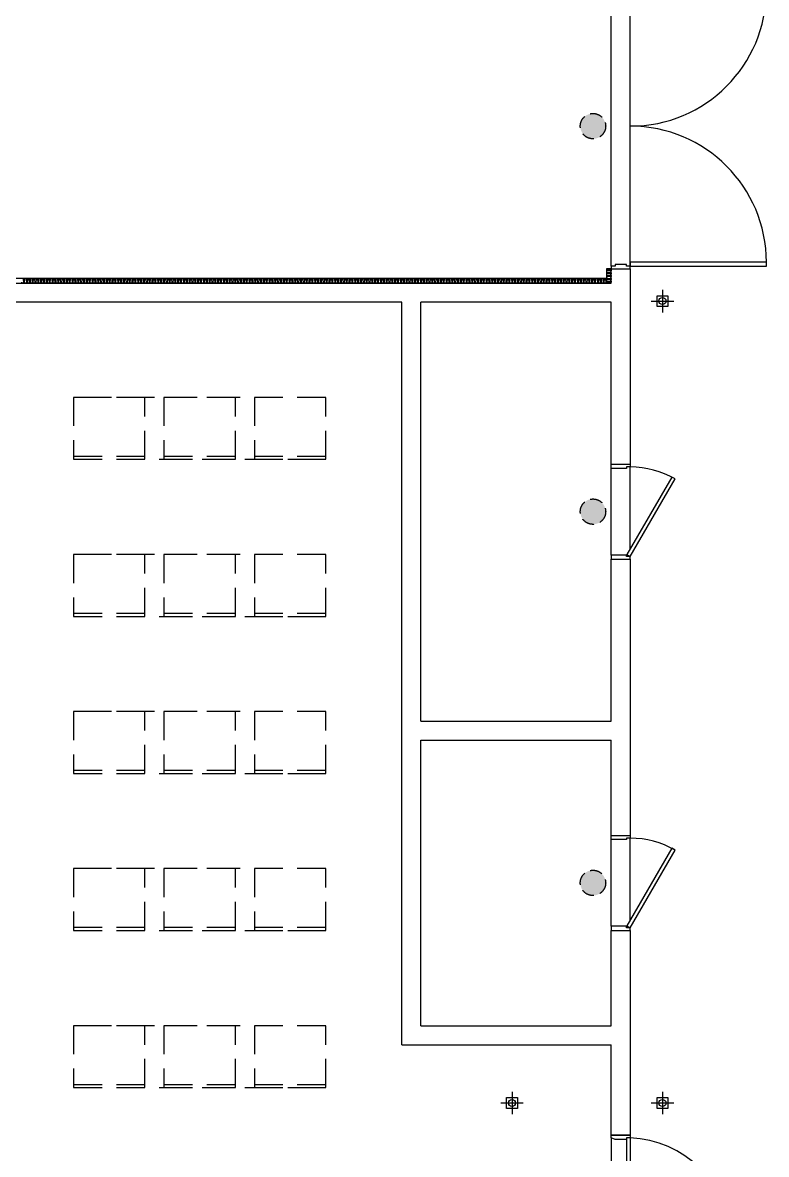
# Model space of a CAD drawing. Header units: millimetres. Extents: x -95754 to 177808, y 34455 to 150605.
# Drawn here: x 161369 to 169184, y 115053 to 126943 of the extents above; entities that cross this region are included whole.
import ezdxf

# ---------------------------------------------------------------- set-up
doc = ezdxf.new("R2010")
doc.units = ezdxf.units.MM
doc.header["$LTSCALE"] = 300
doc.linetypes.add('ghid', pattern=[3, 2, -1])
doc.linetypes.add('H1', pattern=[1.5, 1, -0.5])
for name, color, linetype in [('A-DOOR', 4, 'Continuous'), ('A-DOOR-1', 1, 'Continuous'), ('A-DOOR-8', 8, 'Continuous'), ('A-ETC-전기', 253, 'H1'), ('A-SYM', 7, 'Continuous'), ('A-WALL-D', 7, 'Continuous'), ('A-갑종방화문', 7, 'Continuous'), ('A-방화문표기', 6, 'ghid'), ('A-지붕바닥', 251, 'Continuous'), ('ISL', 251, 'Continuous'), ('우수계획', 7, 'Continuous')]:
    doc.layers.add(name, color=color, linetype=linetype)

# ---------------------------------------------------------------- blocks, each defined once
blk = doc.blocks.new('FSD-7')
at = {"layer": 'A-DOOR'}
for points in [[(30, 200), (30, 1630), (70, 1630), (70, 200)], [(2970, 200), (2970, 1630), (2930, 1630), (2930, 200)], [(0, 200), (30, 200), (30, 160), (45, 160), (45, 40), (30, 40), (30, 0), (0, 0)], [(0, 200), (30, 200), (30, 160), (45, 160), (45, 40), (30, 40), (30, 0), (0, 0)], [(3000, 200), (2970, 200), (2970, 160), (2955, 160), (2955, 40), (2970, 40), (2970, 0), (3000, 0)]]:
    blk.add_lwpolyline(points, close=True, dxfattribs=at)
at = {"layer": 'A-DOOR-1'}
for centre, start, end in [((70, 200), 0, 90), ((2930, 200), 90, 180)]:
    blk.add_arc(centre, 1430, start, end, dxfattribs=at)
at = {"layer": 'A-DOOR-8'}
for p, q in [((2970, 200), (30, 200)), ((2970, 0), (30, 0))]:
    blk.add_line(p, q, dxfattribs=at)
blk = doc.blocks.new('FSD-1')
at = {"layer": 'A-DOOR'}
for points in [[(190359, 600587), (190359, 600557), (190319, 600557), (190319, 600542), (190199, 600542), (190159, 600557), (190159, 600587)], [(190359, 599487), (190359, 599517), (190319, 599517), (190319, 599532), (190199, 599532), (190159, 599517), (190159, 599487)], [(190359, 599517), (191399, 599517), (191399, 599557), (190359, 599557)]]:
    blk.add_lwpolyline(points, close=True, dxfattribs=at)
at = {"layer": 'A-DOOR-1'}
blk.add_arc((190323, 599480), 1078, 1.9614, 88.0386, dxfattribs=at)
at = {"layer": 'A-DOOR-8'}
for p, q in [((190159, 600557), (190159, 599517)), ((190319, 600557), (190319, 599517)), ((190359, 600557), (190359, 599517))]:
    blk.add_line(p, q, dxfattribs=at)
blk = doc.blocks.new('FDD-1')
at = {"layer": 'A-DOOR'}
for points in [[(113944, 1122219), (113944, 1122189), (113904, 1122189), (113904, 1122174), (113744, 1122174), (113744, 1122219)], [(113944, 1121249), (114414, 1122063), (114379, 1122083), (113909, 1121269)], [(113944, 1121219), (113944, 1121249), (113904, 1121249), (113904, 1121264), (113744, 1121264), (113744, 1121219)]]:
    blk.add_lwpolyline(points, close=True, dxfattribs=at)
at = {"layer": 'A-DOOR-1'}
blk.add_arc((113944, 1121249), 940, 60, 90, dxfattribs=at)
at = {"layer": 'A-DOOR-8', "linetype": 'Continuous'}
for p, q in [((113744, 1121264), (113744, 1122174)), ((113944, 1121329), (113944, 1122189))]:
    blk.add_line(p, q, dxfattribs=at)
blk = doc.blocks.new('SYM-갑종방화문')
at = {"layer": 'A-방화문표기'}
blk.add_hatch(color=251, dxfattribs=at).paths.add_polyline_path([(-600, 0, 1), (600, 0, 1)])
at = {"layer": 'A-방화문표기', "color": 251}
blk.add_circle((0, 0), 600, dxfattribs=at)
blk = doc.blocks.new('A$C1B410CB1')
at = {"layer": 'A-갑종방화문', "xscale": 0.1666666666666667, "yscale": 0.1666666666666667, "zscale": 0.1666666666666667}
blk.add_blockref('SYM-갑종방화문', (100, 100), dxfattribs=at)
blk = doc.blocks.new('A$Cacae0627')
at = {"layer": '우수계획', "color": 1}
for p, q in [((-528, 0), (528, 0)), ((0, 528), (0, -528))]:
    blk.add_line(p, q, dxfattribs=at)
at = {"layer": '우수계획', "color": 6, "lineweight": -3}
blk.add_lwpolyline([(-250, 250), (250, 250), (250, -250), (-250, -250)], close=True, dxfattribs=at)
blk.add_circle((0, 0), 167, dxfattribs=at)
blk = doc.blocks.new('A$Cfdea7a82')
at = {"layer": 'A-SYM', "xscale": 0.2249999999999964, "yscale": 0.2249999999999964, "zscale": 0.2249999999999964}
blk.add_blockref('A$Cacae0627', (204, 119, 0), dxfattribs=at)
blk = doc.blocks.new('A$C2e8f9a8b')
at = {"color": 0}
blk.add_line((30, 750), (30, 0), dxfattribs=at)
blk.add_lwpolyline([(650, 0), (0, 0), (0, 750), (650, 750)], close=True, dxfattribs=at)

msp = doc.modelspace()

# ---------------------------------------------------------------- linework, layer by layer
at = {"layer": 'A-ETC-전기', "elevation": 0}
for points in [[(161903.6, 123005), (161903.6, 122355), (164553.6, 122355), (164553.6, 123005)], [(161903.6, 121355), (161903.6, 120705), (164553.6, 120705), (164553.6, 121355)], [(161903.6, 119705), (161903.6, 119055), (164553.6, 119055), (164553.6, 119705)], [(161903.6, 118055), (161903.6, 117405), (164553.6, 117405), (164553.6, 118055)], [(161903.6, 116405), (161903.6, 115755), (164553.6, 115755), (164553.6, 116405)]]:
    msp.add_lwpolyline(points, close=True, dxfattribs=at)
at = {"layer": 'A-WALL-D'}
for p, q in [((165353.6, 116205), (165353.6, 124005)), ((165553.6, 119605), (165553.6, 124005)), ((167553.6, 124005), (165553.6, 124005)), ((167553.6, 122305), (167553.6, 124005)), ((167553.6, 119605), (167553.6, 121305)), ((165553.6, 119605), (167553.6, 119605)), ((165553.6, 116405), (165553.6, 119405)), ((165553.6, 119405), (167553.6, 119405)), ((167553.6, 118405), (167553.6, 119405)), ((167553.6, 116405), (167553.6, 117405)), ((165553.6, 116405), (167553.6, 116405)), ((165353.6, 116205), (167553.6, 116205)), ((167553.6, 115255), (167553.6, 116205)), ((167753.6, 115255), (167553.6, 115255))]:
    msp.add_line(p, q, dxfattribs=at)
at = {"layer": 'A-WALL-D', "elevation": 0}
for points in [[(167553.6, 124205), (167553.6, 124355), (167753.6, 124355), (167753.6, 122305)], [(165353.6, 124005), (153803.6, 124005), (153803.6, 110625), (153603.6, 110625), (153603.6, 124205), (167553.6, 124205)], [(167753.6, 121305), (167753.6, 118405)], [(167753.6, 117405), (167753.6, 115255)]]:
    msp.add_lwpolyline(points, dxfattribs=at)
at = {"layer": 'ISL'}
msp.add_line((167553.6, 124355), (167503.6, 124355), dxfattribs=at)
at = {"layer": 'ISL', "elevation": 0}
msp.add_lwpolyline([(167503.6, 124355), (167503.6, 124255), (153553.6, 124255), (153553.6, 111755), (146203.6, 111755), (146203.6, 112755), (144903.6, 112755), (144903.6, 111755), (135403.6, 111755), (135403.6, 112755), (134903.6, 112755), (134903.6, 112970)], dxfattribs=at)
for points in [[(167503.6, 124255, 0.4446901), (167494.6, 124245), (167497.6, 124215, -1.1088889), (167479.6, 124215), (167482.6, 124245, 0.4446901), (167473.6, 124255, 0.4446901), (167464.6, 124245), (167467.6, 124215, -1.1088889), (167449.6, 124215), (167452.6, 124245, 0.4446901), (167443.6, 124255, 0.4446901), (167434.6, 124245), (167437.6, 124215, -1.1088889), (167419.6, 124215), (167422.6, 124245, 0.4446901), (167413.6, 124255, 0.4446901), (167404.6, 124245), (167407.6, 124215, -1.1088889), (167389.6, 124215), (167392.6, 124245, 0.4446901), (167383.6, 124255, 0.4446901), (167374.6, 124245), (167377.6, 124215, -1.1088889), (167359.6, 124215), (167362.6, 124245, 0.4446901), (167353.6, 124255, 0.4446901), (167344.6, 124245), (167347.6, 124215, -1.1088889), (167329.6, 124215), (167332.6, 124245, 0.4446901), (167323.6, 124255, 0.4446901), (167314.6, 124245), (167317.6, 124215, -1.1088889), (167299.6, 124215), (167302.6, 124245, 0.4446901), (167293.6, 124255, 0.4446901), (167284.6, 124245), (167287.6, 124215, -1.1088889), (167269.6, 124215), (167272.6, 124245, 0.4446901), (167263.6, 124255, 0.4446901), (167254.6, 124245), (167257.6, 124215, -1.1088889), (167239.6, 124215), (167242.6, 124245, 0.4446901), (167233.6, 124255, 0.4446901), (167224.6, 124245), (167227.6, 124215, -1.1088889), (167209.6, 124215), (167212.6, 124245, 0.4446901), (167203.6, 124255, 0.4446901), (167194.6, 124245), (167197.6, 124215, -1.1088889), (167179.6, 124215), (167182.6, 124245, 0.4446901), (167173.6, 124255, 0.4446901), (167164.6, 124245), (167167.6, 124215, -1.1088889), (167149.6, 124215), (167152.6, 124245, 0.4446901), (167143.6, 124255, 0.4446901), (167134.6, 124245), (167137.6, 124215, -1.1088889), (167119.6, 124215), (167122.6, 124245, 0.4446901), (167113.6, 124255, 0.4446901), (167104.6, 124245), (167107.6, 124215, -1.1088889), (167089.6, 124215), (167092.6, 124245, 0.4446901), (167083.6, 124255, 0.4446901), (167074.6, 124245), (167077.6, 124215, -1.1088889), (167059.6, 124215), (167062.6, 124245, 0.4446901), (167053.6, 124255, 0.4446901), (167044.6, 124245), (167047.6, 124215, -1.1088889), (167029.6, 124215), (167032.6, 124245, 0.4446901), (167023.6, 124255, 0.4446901), (167014.6, 124245), (167017.6, 124215, -1.1088889), (166999.6, 124215), (167002.6, 124245, 0.4446901), (166993.6, 124255, 0.4446901), (166984.6, 124245), (166987.6, 124215, -1.1088889), (166969.6, 124215), (166972.6, 124245, 0.4446901), (166963.6, 124255, 0.4446901), (166954.6, 124245), (166957.6, 124215, -1.1088889), (166939.6, 124215), (166942.6, 124245, 0.4446901), (166933.6, 124255, 0.4446901), (166924.6, 124245), (166927.6, 124215, -1.1088889), (166909.6, 124215), (166912.6, 124245, 0.4446901), (166903.6, 124255, 0.4446901), (166894.6, 124245), (166897.6, 124215, -1.1088889), (166879.6, 124215), (166882.6, 124245, 0.4446901), (166873.6, 124255, 0.4446901), (166864.6, 124245), (166867.6, 124215, -1.1088889), (166849.6, 124215), (166852.6, 124245, 0.4446901), (166843.6, 124255, 0.4446901), (166834.6, 124245), (166837.6, 124215, -1.1088889), (166819.6, 124215), (166822.6, 124245, 0.4446901), (166813.6, 124255, 0.4446901), (166804.6, 124245), (166807.6, 124215, -1.1088889), (166789.6, 124215), (166792.6, 124245, 0.4446901), (166783.6, 124255, 0.4446901), (166774.6, 124245), (166777.6, 124215, -1.1088889), (166759.6, 124215), (166762.6, 124245, 0.4446901), (166753.6, 124255, 0.4446901), (166744.6, 124245), (166747.6, 124215, -1.1088889), (166729.6, 124215), (166732.6, 124245, 0.4446901), (166723.6, 124255, 0.4446901), (166714.6, 124245), (166717.6, 124215, -1.1088889), (166699.6, 124215), (166702.6, 124245, 0.4446901), (166693.6, 124255, 0.4446901), (166684.6, 124245), (166687.6, 124215, -1.1088889), (166669.6, 124215), (166672.6, 124245, 0.4446901), (166663.6, 124255, 0.4446901), (166654.6, 124245), (166657.6, 124215, -1.1088889), (166639.6, 124215), (166642.6, 124245, 0.4446901), (166633.6, 124255, 0.4446901), (166624.6, 124245), (166627.6, 124215, -1.1088889), (166609.6, 124215), (166612.6, 124245, 0.4446901), (166603.6, 124255, 0.4446901), (166594.6, 124245), (166597.6, 124215, -1.1088889), (166579.6, 124215), (166582.6, 124245, 0.4446901), (166573.6, 124255, 0.4446901), (166564.6, 124245), (166567.6, 124215, -1.1088889), (166549.6, 124215), (166552.6, 124245, 0.4446901), (166543.6, 124255, 0.4446901), (166534.6, 124245), (166537.6, 124215, -1.1088889), (166519.6, 124215), (166522.6, 124245, 0.4446901), (166513.6, 124255, 0.4446901), (166504.6, 124245), (166507.6, 124215, -1.1088889), (166489.6, 124215), (166492.6, 124245, 0.4446901), (166483.6, 124255, 0.4446901), (166474.6, 124245), (166477.6, 124215, -1.1088889), (166459.6, 124215), (166462.6, 124245, 0.4446901), (166453.6, 124255, 0.4446901), (166444.6, 124245), (166447.6, 124215, -1.1088889), (166429.6, 124215), (166432.6, 124245, 0.4446901), (166423.6, 124255, 0.4446901), (166414.6, 124245), (166417.6, 124215, -1.1088889), (166399.6, 124215), (166402.6, 124245, 0.4446901), (166393.6, 124255, 0.4446901), (166384.6, 124245), (166387.6, 124215, -1.1088889), (166369.6, 124215), (166372.6, 124245, 0.4446901), (166363.6, 124255, 0.4446901), (166354.6, 124245), (166357.6, 124215, -1.1088889), (166339.6, 124215), (166342.6, 124245, 0.4446901), (166333.6, 124255, 0.4446901), (166324.6, 124245), (166327.6, 124215, -1.1088889), (166309.6, 124215), (166312.6, 124245, 0.4446901), (166303.6, 124255, 0.4446901), (166294.6, 124245), (166297.6, 124215, -1.1088889), (166279.6, 124215), (166282.6, 124245, 0.4446901), (166273.6, 124255, 0.4446901), (166264.6, 124245), (166267.6, 124215, -1.1088889), (166249.6, 124215), (166252.6, 124245, 0.4446901), (166243.6, 124255, 0.4446901), (166234.6, 124245), (166237.6, 124215, -1.1088889), (166219.6, 124215), (166222.6, 124245, 0.4446901), (166213.6, 124255, 0.4446901), (166204.6, 124245), (166207.6, 124215, -1.1088889), (166189.6, 124215), (166192.6, 124245, 0.4446901), (166183.6, 124255, 0.4446901), (166174.6, 124245), (166177.6, 124215, -1.1088889), (166159.6, 124215), (166162.6, 124245, 0.4446901), (166153.6, 124255, 0.4446901), (166144.6, 124245), (166147.6, 124215, -1.1088889), (166129.6, 124215), (166132.6, 124245, 0.4446901), (166123.6, 124255, 0.4446901), (166114.6, 124245), (166117.6, 124215, -1.1088889), (166099.6, 124215), (166102.6, 124245, 0.4446901), (166093.6, 124255, 0.4446901), (166084.6, 124245), (166087.6, 124215, -1.1088889), (166069.6, 124215), (166072.6, 124245, 0.4446901), (166063.6, 124255, 0.4446901), (166054.6, 124245), (166057.6, 124215, -1.1088889), (166039.6, 124215), (166042.6, 124245, 0.4446901), (166033.6, 124255, 0.4446901), (166024.6, 124245), (166027.6, 124215, -1.1088889), (166009.6, 124215), (166012.6, 124245, 0.4446901), (166003.6, 124255, 0.4446901), (165994.6, 124245), (165997.6, 124215, -1.1088889), (165979.6, 124215), (165982.6, 124245, 0.4446901), (165973.6, 124255, 0.4446901), (165964.6, 124245), (165967.6, 124215, -1.1088889), (165949.6, 124215), (165952.6, 124245, 0.4446901), (165943.6, 124255, 0.4446901), (165934.6, 124245), (165937.6, 124215, -1.1088889), (165919.6, 124215), (165922.6, 124245, 0.4446901), (165913.6, 124255, 0.4446901), (165904.6, 124245), (165907.6, 124215, -1.1088889), (165889.6, 124215), (165892.6, 124245, 0.4446901), (165883.6, 124255, 0.4446901), (165874.6, 124245), (165877.6, 124215, -1.1088889), (165859.6, 124215), (165862.6, 124245, 0.4446901), (165853.6, 124255, 0.4446901), (165844.6, 124245), (165847.6, 124215, -1.1088889), (165829.6, 124215), (165832.6, 124245, 0.4446901), (165823.6, 124255, 0.4446901), (165814.6, 124245), (165817.6, 124215, -1.1088889), (165799.6, 124215), (165802.6, 124245, 0.4446901), (165793.6, 124255, 0.4446901), (165784.6, 124245), (165787.6, 124215, -1.1088889), (165769.6, 124215), (165772.6, 124245, 0.4446901), (165763.6, 124255, 0.4446901), (165754.6, 124245), (165757.6, 124215, -1.1088889), (165739.6, 124215), (165742.6, 124245, 0.4446901), (165733.6, 124255, 0.4446901), (165724.6, 124245), (165727.6, 124215, -1.1088889), (165709.6, 124215), (165712.6, 124245, 0.4446901), (165703.6, 124255, 0.4446901), (165694.6, 124245), (165697.6, 124215, -1.1088889), (165679.6, 124215), (165682.6, 124245, 0.4446901), (165673.6, 124255, 0.4446901), (165664.6, 124245), (165667.6, 124215, -1.1088889), (165649.6, 124215), (165652.6, 124245, 0.4446901), (165643.6, 124255, 0.4446901), (165634.6, 124245), (165637.6, 124215, -1.1088889), (165619.6, 124215), (165622.6, 124245, 0.4446901), (165613.6, 124255, 0.4446901), (165604.6, 124245), (165607.6, 124215, -1.1088889), (165589.6, 124215), (165592.6, 124245, 0.4446901), (165583.6, 124255, 0.4446901), (165574.6, 124245), (165577.6, 124215, -1.1088889), (165559.6, 124215), (165562.6, 124245, 0.4446901), (165553.6, 124255, 0.4446901), (165544.6, 124245), (165547.6, 124215, -1.1088889), (165529.6, 124215), (165532.6, 124245, 0.4446901), (165523.6, 124255, 0.4446901), (165514.6, 124245), (165517.6, 124215, -1.1088889), (165499.6, 124215), (165502.6, 124245, 0.4446901), (165493.6, 124255, 0.4446901), (165484.6, 124245), (165487.6, 124215, -1.1088889), (165469.6, 124215), (165472.6, 124245, 0.4446901), (165463.6, 124255, 0.4446901), (165454.6, 124245), (165457.6, 124215, -1.1088889), (165439.6, 124215), (165442.6, 124245, 0.4446901), (165433.6, 124255, 0.4446901), (165424.6, 124245), (165427.6, 124215, -1.1088889), (165409.6, 124215), (165412.6, 124245, 0.4446901), (165403.6, 124255, 0.4446901), (165394.6, 124245), (165397.6, 124215, -1.1088889), (165379.6, 124215), (165382.6, 124245, 0.4446901), (165373.6, 124255, 0.4446901), (165364.6, 124245), (165367.6, 124215, -1.1088889), (165349.6, 124215), (165352.6, 124245, 0.4446901), (165343.6, 124255, 0.4446901), (165334.6, 124245), (165337.6, 124215, -1.1088889), (165319.6, 124215), (165322.6, 124245, 0.4446901), (165313.6, 124255, 0.4446901), (165304.6, 124245), (165307.6, 124215, -1.1088889), (165289.6, 124215), (165292.6, 124245, 0.4446901), (165283.6, 124255, 0.4446901), (165274.6, 124245), (165277.6, 124215, -1.1088889), (165259.6, 124215), (165262.6, 124245, 0.4446901), (165253.6, 124255, 0.4446901), (165244.6, 124245), (165247.6, 124215, -1.1088889), (165229.6, 124215), (165232.6, 124245, 0.4446901), (165223.6, 124255, 0.4446901), (165214.6, 124245), (165217.6, 124215, -1.1088889), (165199.6, 124215), (165202.6, 124245, 0.4446901), (165193.6, 124255, 0.4446901), (165184.6, 124245), (165187.6, 124215, -1.1088889), (165169.6, 124215), (165172.6, 124245, 0.4446901), (165163.6, 124255, 0.4446901), (165154.6, 124245), (165157.6, 124215, -1.1088889), (165139.6, 124215), (165142.6, 124245, 0.4446901), (165133.6, 124255, 0.4446901), (165124.6, 124245), (165127.6, 124215, -1.1088889), (165109.6, 124215), (165112.6, 124245, 0.4446901), (165103.6, 124255, 0.4446901), (165094.6, 124245), (165097.6, 124215, -1.1088889), (165079.6, 124215), (165082.6, 124245, 0.4446901), (165073.6, 124255, 0.4446901), (165064.6, 124245), (165067.6, 124215, -1.1088889), (165049.6, 124215), (165052.6, 124245, 0.4446901), (165043.6, 124255, 0.4446901), (165034.6, 124245), (165037.6, 124215, -1.1088889), (165019.6, 124215), (165022.6, 124245, 0.4446901), (165013.6, 124255, 0.4446901), (165004.6, 124245), (165007.6, 124215, -1.1088889), (164989.6, 124215), (164992.6, 124245, 0.4446901), (164983.6, 124255, 0.4446901), (164974.6, 124245), (164977.6, 124215, -1.1088889), (164959.6, 124215), (164962.6, 124245, 0.4446901), (164953.6, 124255, 0.4446901), (164944.6, 124245), (164947.6, 124215, -1.1088889), (164929.6, 124215), (164932.6, 124245, 0.4446901), (164923.6, 124255, 0.4446901), (164914.6, 124245), (164917.6, 124215, -1.1088889), (164899.6, 124215), (164902.6, 124245, 0.4446901), (164893.6, 124255, 0.4446901), (164884.6, 124245), (164887.6, 124215, -1.1088889), (164869.6, 124215), (164872.6, 124245, 0.4446901), (164863.6, 124255, 0.4446901), (164854.6, 124245), (164857.6, 124215, -1.1088889), (164839.6, 124215), (164842.6, 124245, 0.4446901), (164833.6, 124255, 0.4446901), (164824.6, 124245), (164827.6, 124215, -1.1088889), (164809.6, 124215), (164812.6, 124245, 0.4446901), (164803.6, 124255, 0.4446901), (164794.6, 124245), (164797.6, 124215, -1.1088889), (164779.6, 124215), (164782.6, 124245, 0.4446901), (164773.6, 124255, 0.4446901), (164764.6, 124245), (164767.6, 124215, -1.1088889), (164749.6, 124215), (164752.6, 124245, 0.4446901), (164743.6, 124255, 0.4446901), (164734.6, 124245), (164737.6, 124215, -1.1088889), (164719.6, 124215), (164722.6, 124245, 0.4446901), (164713.6, 124255, 0.4446901), (164704.6, 124245), (164707.6, 124215, -1.1088889), (164689.6, 124215), (164692.6, 124245, 0.4446901), (164683.6, 124255, 0.4446901), (164674.6, 124245), (164677.6, 124215, -1.1088889), (164659.6, 124215), (164662.6, 124245, 0.4446901), (164653.6, 124255, 0.4446901), (164644.6, 124245), (164647.6, 124215, -1.1088889), (164629.6, 124215), (164632.6, 124245, 0.4446901), (164623.6, 124255, 0.4446901), (164614.6, 124245), (164617.6, 124215, -1.1088889), (164599.6, 124215), (164602.6, 124245, 0.4446901), (164593.6, 124255, 0.4446901), (164584.6, 124245), (164587.6, 124215, -1.1088889), (164569.6, 124215), (164572.6, 124245, 0.4446901), (164563.6, 124255, 0.4446901), (164554.6, 124245), (164557.6, 124215, -1.1088889), (164539.6, 124215), (164542.6, 124245, 0.4446901), (164533.6, 124255, 0.4446901), (164524.6, 124245), (164527.6, 124215, -1.1088889), (164509.6, 124215), (164512.6, 124245, 0.4446901), (164503.6, 124255, 0.4446901), (164494.6, 124245), (164497.6, 124215, -1.1088889), (164479.6, 124215), (164482.6, 124245, 0.4446901), (164473.6, 124255, 0.4446901), (164464.6, 124245), (164467.6, 124215, -1.1088889), (164449.6, 124215), (164452.6, 124245, 0.4446901), (164443.6, 124255, 0.4446901), (164434.6, 124245), (164437.6, 124215, -1.1088889), (164419.6, 124215), (164422.6, 124245, 0.4446901), (164413.6, 124255, 0.4446901), (164404.6, 124245), (164407.6, 124215, -1.1088889), (164389.6, 124215), (164392.6, 124245, 0.4446901), (164383.6, 124255, 0.4446901), (164374.6, 124245), (164377.6, 124215, -1.1088889), (164359.6, 124215), (164362.6, 124245, 0.4446901), (164353.6, 124255, 0.4446901), (164344.6, 124245), (164347.6, 124215, -1.1088889), (164329.6, 124215), (164332.6, 124245, 0.4446901), (164323.6, 124255, 0.4446901), (164314.6, 124245), (164317.6, 124215, -1.1088889), (164299.6, 124215), (164302.6, 124245, 0.4446901), (164293.6, 124255, 0.4446901), (164284.6, 124245), (164287.6, 124215, -1.1088889), (164269.6, 124215), (164272.6, 124245, 0.4446901), (164263.6, 124255, 0.4446901), (164254.6, 124245), (164257.6, 124215, -1.1088889), (164239.6, 124215), (164242.6, 124245, 0.4446901), (164233.6, 124255, 0.4446901), (164224.6, 124245), (164227.6, 124215, -1.1088889), (164209.6, 124215), (164212.6, 124245, 0.4446901), (164203.6, 124255, 0.4446901), (164194.6, 124245), (164197.6, 124215, -1.1088889), (164179.6, 124215), (164182.6, 124245, 0.4446901), (164173.6, 124255, 0.4446901), (164164.6, 124245), (164167.6, 124215, -1.1088889), (164149.6, 124215), (164152.6, 124245, 0.4446901), (164143.6, 124255, 0.4446901), (164134.6, 124245), (164137.6, 124215, -1.1088889), (164119.6, 124215), (164122.6, 124245, 0.4446901), (164113.6, 124255, 0.4446901), (164104.6, 124245), (164107.6, 124215, -1.1088889), (164089.6, 124215), (164092.6, 124245, 0.4446901), (164083.6, 124255, 0.4446901), (164074.6, 124245), (164077.6, 124215, -1.1088889), (164059.6, 124215), (164062.6, 124245, 0.4446901), (164053.6, 124255, 0.4446901), (164044.6, 124245), (164047.6, 124215, -1.1088889), (164029.6, 124215), (164032.6, 124245, 0.4446901), (164023.6, 124255, 0.4446901), (164014.6, 124245), (164017.6, 124215, -1.1088889), (163999.6, 124215), (164002.6, 124245, 0.4446901), (163993.6, 124255, 0.4446901), (163984.6, 124245), (163987.6, 124215, -1.1088889), (163969.6, 124215), (163972.6, 124245, 0.4446901), (163963.6, 124255, 0.4446901), (163954.6, 124245), (163957.6, 124215, -1.1088889), (163939.6, 124215), (163942.6, 124245, 0.4446901), (163933.6, 124255, 0.4446901), (163924.6, 124245), (163927.6, 124215, -1.1088889), (163909.6, 124215), (163912.6, 124245, 0.4446901), (163903.6, 124255, 0.4446901), (163894.6, 124245), (163897.6, 124215, -1.1088889), (163879.6, 124215), (163882.6, 124245, 0.4446901), (163873.6, 124255, 0.4446901), (163864.6, 124245), (163867.6, 124215, -1.1088889), (163849.6, 124215), (163852.6, 124245, 0.4446901), (163843.6, 124255, 0.4446901), (163834.6, 124245), (163837.6, 124215, -1.1088889), (163819.6, 124215), (163822.6, 124245, 0.4446901), (163813.6, 124255, 0.4446901), (163804.6, 124245), (163807.6, 124215, -1.1088889), (163789.6, 124215), (163792.6, 124245, 0.4446901), (163783.6, 124255, 0.4446901), (163774.6, 124245), (163777.6, 124215, -1.1088889), (163759.6, 124215), (163762.6, 124245, 0.4446901), (163753.6, 124255, 0.4446901), (163744.6, 124245), (163747.6, 124215, -1.1088889), (163729.6, 124215), (163732.6, 124245, 0.4446901), (163723.6, 124255, 0.4446901), (163714.6, 124245), (163717.6, 124215, -1.1088889), (163699.6, 124215), (163702.6, 124245, 0.4446901), (163693.6, 124255, 0.4446901), (163684.6, 124245), (163687.6, 124215, -1.1088889), (163669.6, 124215), (163672.6, 124245, 0.4446901), (163663.6, 124255, 0.4446901), (163654.6, 124245), (163657.6, 124215, -1.1088889), (163639.6, 124215), (163642.6, 124245, 0.4446901), (163633.6, 124255, 0.4446901), (163624.6, 124245), (163627.6, 124215, -1.1088889), (163609.6, 124215), (163612.6, 124245, 0.4446901), (163603.6, 124255, 0.4446901), (163594.6, 124245), (163597.6, 124215, -1.1088889), (163579.6, 124215), (163582.6, 124245, 0.4446901), (163573.6, 124255, 0.4446901), (163564.6, 124245), (163567.6, 124215, -1.1088889), (163549.6, 124215), (163552.6, 124245, 0.4446901), (163543.6, 124255, 0.4446901), (163534.6, 124245), (163537.6, 124215, -1.1088889), (163519.6, 124215), (163522.6, 124245, 0.4446901), (163513.6, 124255, 0.4446901), (163504.6, 124245), (163507.6, 124215, -1.1088889), (163489.6, 124215), (163492.6, 124245, 0.4446901), (163483.6, 124255, 0.4446901), (163474.6, 124245), (163477.6, 124215, -1.1088889), (163459.6, 124215), (163462.6, 124245, 0.4446901), (163453.6, 124255, 0.4446901), (163444.6, 124245), (163447.6, 124215, -1.1088889), (163429.6, 124215), (163432.6, 124245, 0.4446901), (163423.6, 124255, 0.4446901), (163414.6, 124245), (163417.6, 124215, -1.1088889), (163399.6, 124215), (163402.6, 124245, 0.4446901), (163393.6, 124255, 0.4446901), (163384.6, 124245), (163387.6, 124215, -1.1088889), (163369.6, 124215), (163372.6, 124245, 0.4446901), (163363.6, 124255, 0.4446901), (163354.6, 124245), (163357.6, 124215, -1.1088889), (163339.6, 124215), (163342.6, 124245, 0.4446901), (163333.6, 124255, 0.4446901), (163324.6, 124245), (163327.6, 124215, -1.1088889), (163309.6, 124215), (163312.6, 124245, 0.4446901), (163303.6, 124255, 0.4446901), (163294.6, 124245), (163297.6, 124215, -1.1088889), (163279.6, 124215), (163282.6, 124245, 0.4446901), (163273.6, 124255, 0.4446901), (163264.6, 124245), (163267.6, 124215, -1.1088889), (163249.6, 124215), (163252.6, 124245, 0.4446901), (163243.6, 124255, 0.4446901), (163234.6, 124245), (163237.6, 124215, -1.1088889), (163219.6, 124215), (163222.6, 124245, 0.4446901), (163213.6, 124255, 0.4446901), (163204.6, 124245), (163207.6, 124215, -1.1088889), (163189.6, 124215), (163192.6, 124245, 0.4446901), (163183.6, 124255, 0.4446901), (163174.6, 124245), (163177.6, 124215, -1.1088889), (163159.6, 124215), (163162.6, 124245, 0.4446901), (163153.6, 124255, 0.4446901), (163144.6, 124245), (163147.6, 124215, -1.1088889), (163129.6, 124215), (163132.6, 124245, 0.4446901), (163123.6, 124255, 0.4446901), (163114.6, 124245), (163117.6, 124215, -1.1088889), (163099.6, 124215), (163102.6, 124245, 0.4446901), (163093.6, 124255, 0.4446901), (163084.6, 124245), (163087.6, 124215, -1.1088889), (163069.6, 124215), (163072.6, 124245, 0.4446901), (163063.6, 124255, 0.4446901), (163054.6, 124245), (163057.6, 124215, -1.1088889), (163039.6, 124215), (163042.6, 124245, 0.4446901), (163033.6, 124255, 0.4446901), (163024.6, 124245), (163027.6, 124215, -1.1088889), (163009.6, 124215), (163012.6, 124245, 0.4446901), (163003.6, 124255, 0.4446901), (162994.6, 124245), (162997.6, 124215, -1.1088889), (162979.6, 124215), (162982.6, 124245, 0.4446901), (162973.6, 124255, 0.4446901), (162964.6, 124245), (162967.6, 124215, -1.1088889), (162949.6, 124215), (162952.6, 124245, 0.4446901), (162943.6, 124255, 0.4446901), (162934.6, 124245), (162937.6, 124215, -1.1088889), (162919.6, 124215), (162922.6, 124245, 0.4446901), (162913.6, 124255, 0.4446901), (162904.6, 124245), (162907.6, 124215, -1.1088889), (162889.6, 124215), (162892.6, 124245, 0.4446901), (162883.6, 124255, 0.4446901), (162874.6, 124245), (162877.6, 124215, -1.1088889), (162859.6, 124215), (162862.6, 124245, 0.4446901), (162853.6, 124255, 0.4446901), (162844.6, 124245), (162847.6, 124215, -1.1088889), (162829.6, 124215), (162832.6, 124245, 0.4446901), (162823.6, 124255, 0.4446901), (162814.6, 124245), (162817.6, 124215, -1.1088889), (162799.6, 124215), (162802.6, 124245, 0.4446901), (162793.6, 124255, 0.4446901), (162784.6, 124245), (162787.6, 124215, -1.1088889), (162769.6, 124215), (162772.6, 124245, 0.4446901), (162763.6, 124255, 0.4446901), (162754.6, 124245), (162757.6, 124215, -1.1088889), (162739.6, 124215), (162742.6, 124245, 0.4446901), (162733.6, 124255, 0.4446901), (162724.6, 124245), (162727.6, 124215, -1.1088889), (162709.6, 124215), (162712.6, 124245, 0.4446901), (162703.6, 124255, 0.4446901), (162694.6, 124245), (162697.6, 124215, -1.1088889), (162679.6, 124215), (162682.6, 124245, 0.4446901), (162673.6, 124255, 0.4446901), (162664.6, 124245), (162667.6, 124215, -1.1088889), (162649.6, 124215), (162652.6, 124245, 0.4446901), (162643.6, 124255, 0.4446901), (162634.6, 124245), (162637.6, 124215, -1.1088889), (162619.6, 124215), (162622.6, 124245, 0.4446901), (162613.6, 124255, 0.4446901), (162604.6, 124245), (162607.6, 124215, -1.1088889), (162589.6, 124215), (162592.6, 124245, 0.4446901), (162583.6, 124255, 0.4446901), (162574.6, 124245), (162577.6, 124215, -1.1088889), (162559.6, 124215), (162562.6, 124245, 0.4446901), (162553.6, 124255, 0.4446901), (162544.6, 124245), (162547.6, 124215, -1.1088889), (162529.6, 124215), (162532.6, 124245, 0.4446901), (162523.6, 124255, 0.4446901), (162514.6, 124245), (162517.6, 124215, -1.1088889), (162499.6, 124215), (162502.6, 124245, 0.4446901), (162493.6, 124255, 0.4446901), (162484.6, 124245), (162487.6, 124215, -1.1088889), (162469.6, 124215), (162472.6, 124245, 0.4446901), (162463.6, 124255, 0.4446901), (162454.6, 124245), (162457.6, 124215, -1.1088889), (162439.6, 124215), (162442.6, 124245, 0.4446901), (162433.6, 124255, 0.4446901), (162424.6, 124245), (162427.6, 124215, -1.1088889), (162409.6, 124215), (162412.6, 124245, 0.4446901), (162403.6, 124255, 0.4446901), (162394.6, 124245), (162397.6, 124215, -1.1088889), (162379.6, 124215), (162382.6, 124245, 0.4446901), (162373.6, 124255, 0.4446901), (162364.6, 124245), (162367.6, 124215, -1.1088889), (162349.6, 124215), (162352.6, 124245, 0.4446901), (162343.6, 124255, 0.4446901), (162334.6, 124245), (162337.6, 124215, -1.1088889), (162319.6, 124215), (162322.6, 124245, 0.4446901), (162313.6, 124255, 0.4446901), (162304.6, 124245), (162307.6, 124215, -1.1088889), (162289.6, 124215), (162292.6, 124245, 0.4446901), (162283.6, 124255, 0.4446901), (162274.6, 124245), (162277.6, 124215, -1.1088889), (162259.6, 124215), (162262.6, 124245, 0.4446901), (162253.6, 124255, 0.4446901), (162244.6, 124245), (162247.6, 124215, -1.1088889), (162229.6, 124215), (162232.6, 124245, 0.4446901), (162223.6, 124255, 0.4446901), (162214.6, 124245), (162217.6, 124215, -1.1088889), (162199.6, 124215), (162202.6, 124245, 0.4446901), (162193.6, 124255, 0.4446901), (162184.6, 124245), (162187.6, 124215, -1.1088889), (162169.6, 124215), (162172.6, 124245, 0.4446901), (162163.6, 124255, 0.4446901), (162154.6, 124245), (162157.6, 124215, -1.1088889), (162139.6, 124215), (162142.6, 124245, 0.4446901), (162133.6, 124255, 0.4446901), (162124.6, 124245), (162127.6, 124215, -1.1088889), (162109.6, 124215), (162112.6, 124245, 0.4446901), (162103.6, 124255, 0.4446901), (162094.6, 124245), (162097.6, 124215, -1.1088889), (162079.6, 124215), (162082.6, 124245, 0.4446901), (162073.6, 124255, 0.4446901), (162064.6, 124245), (162067.6, 124215, -1.1088889), (162049.6, 124215), (162052.6, 124245, 0.4446901), (162043.6, 124255, 0.4446901), (162034.6, 124245), (162037.6, 124215, -1.1088889), (162019.6, 124215), (162022.6, 124245, 0.4446901), (162013.6, 124255, 0.4446901), (162004.6, 124245), (162007.6, 124215, -1.1088889), (161989.6, 124215), (161992.6, 124245, 0.4446901), (161983.6, 124255, 0.4446901), (161974.6, 124245), (161977.6, 124215, -1.1088889), (161959.6, 124215), (161962.6, 124245, 0.4446901), (161953.6, 124255, 0.4446901), (161944.6, 124245), (161947.6, 124215, -1.1088889), (161929.6, 124215), (161932.6, 124245, 0.4446901), (161923.6, 124255, 0.4446901), (161914.6, 124245), (161917.6, 124215, -1.1088889), (161899.6, 124215), (161902.6, 124245, 0.4446901), (161893.6, 124255, 0.4446901), (161884.6, 124245), (161887.6, 124215, -1.1088889), (161869.6, 124215), (161872.6, 124245, 0.4446901), (161863.6, 124255, 0.4446901), (161854.6, 124245), (161857.6, 124215, -1.1088889), (161839.6, 124215), (161842.6, 124245, 0.4446901), (161833.6, 124255, 0.4446901), (161824.6, 124245), (161827.6, 124215, -1.1088889), (161809.6, 124215), (161812.6, 124245, 0.4446901), (161803.6, 124255, 0.4446901), (161794.6, 124245), (161797.6, 124215, -1.1088889), (161779.6, 124215), (161782.6, 124245, 0.4446901), (161773.6, 124255, 0.4446901), (161764.6, 124245), (161767.6, 124215, -1.1088889), (161749.6, 124215), (161752.6, 124245, 0.4446901), (161743.6, 124255, 0.4446901), (161734.6, 124245), (161737.6, 124215, -1.1088889), (161719.6, 124215), (161722.6, 124245, 0.4446901), (161713.6, 124255, 0.4446901), (161704.6, 124245), (161707.6, 124215, -1.1088889), (161689.6, 124215), (161692.6, 124245, 0.4446901), (161683.6, 124255, 0.4446901), (161674.6, 124245), (161677.6, 124215, -1.1088889), (161659.6, 124215), (161662.6, 124245, 0.4446901), (161653.6, 124255, 0.4446901), (161644.6, 124245), (161647.6, 124215, -1.1088889), (161629.6, 124215), (161632.6, 124245, 0.4446901), (161623.6, 124255, 0.4446901), (161614.6, 124245), (161617.6, 124215, -1.1088889), (161599.6, 124215), (161602.6, 124245, 0.4446901), (161593.6, 124255, 0.4446901), (161584.6, 124245), (161587.6, 124215, -1.1088889), (161569.6, 124215), (161572.6, 124245, 0.4446901), (161563.6, 124255, 0.4446901), (161554.6, 124245), (161557.6, 124215, -1.1088889), (161539.6, 124215), (161542.6, 124245, 0.4446901), (161533.6, 124255, 0.4446901), (161524.6, 124245), (161527.6, 124215, -1.1088889), (161509.6, 124215), (161512.6, 124245, 0.4446901), (161503.6, 124255, 0.4446901), (161494.6, 124245), (161497.6, 124215, -1.1088889), (161479.6, 124215), (161482.6, 124245, 0.4446901), (161473.6, 124255, 0.4446901), (161464.6, 124245), (161467.6, 124215, -1.1088889), (161449.6, 124215), (161452.6, 124245, 0.4446901), (161443.6, 124255, 0.4446901), (161434.6, 124245), (161437.6, 124215, -1.1088889), (161419.6, 124215), (161422.6, 124245, 0.4446901), (161413.6, 124255, 0.4446901), (161404.6, 124245), (161407.6, 124215, -1.1088889), (161389.6, 124215), (161392.6, 124245, 0.4446901), (161383.6, 124255, 0.4446901), (161374.6, 124245), (161377.6, 124215, -1.1088889), (161359.6, 124215)], [(167503.6, 124355, 0.4446901), (167513.6, 124346), (167543.6, 124349, -1.1088889), (167543.6, 124331), (167513.6, 124334, 0.4446901), (167503.6, 124325, 0.4446901), (167513.6, 124316), (167543.6, 124319, -1.1088889), (167543.6, 124301), (167513.6, 124304, 0.4446901), (167503.6, 124295, 0.4446901), (167513.6, 124286), (167543.6, 124289, -1.1088889), (167543.6, 124271), (167513.6, 124274, 0.4446901), (167503.6, 124265, 0.4446901), (167513.6, 124256), (167543.6, 124259, -1.1088889), (167543.6, 124241), (167513.6, 124244, 0.4446901), (167503.6, 124235, 0.4446901), (167513.6, 124226), (167543.6, 124229, -1.1088889), (167543.6, 124211), (167513.6, 124214, 0.4443643), (167503.6, 124205, 0.4443643)]]:
    msp.add_lwpolyline(points, format="xyb", dxfattribs=at)

# ---------------------------------------------------------------- block references
at = {"rotation": 270}
msp.add_blockref('FSD-7', (167553.6, 127355), dxfattribs=at)
at = {"layer": 'A-DOOR'}
for name, p in [('FDD-1', (53809.9, -999914.4)), ('FDD-1', (53809.9, -1003814.4)), ('FSD-1', (-22605.8, -485331.6))]:
    msp.add_blockref(name, p, dxfattribs=at)
at = {"layer": 'A-ETC-전기', "xscale": -1, "rotation": 270}
for p in [(161903.6, 122355, 0), (162853.6, 122355, 0), (163803.6, 122355, 0), (161903.6, 120705, 0), (162853.6, 120705, 0), (163803.6, 120705, 0), (161903.6, 119055, 0), (162853.6, 119055, 0), (163803.6, 119055, 0), (161903.6, 117405, 0), (162853.6, 117405, 0), (163803.6, 117405, 0), (161903.6, 115755, 0), (162853.6, 115755, 0), (163803.6, 115755, 0)]:
    msp.add_blockref('A$C2e8f9a8b', p, dxfattribs=at)
at = {"layer": 'A-갑종방화문', "xscale": 1.333333333333056, "yscale": 1.333333333333056, "zscale": 1.333333333333056, "rotation": 270}
for p in [(167228.3, 125988.4), (167228.3, 121938.4), (167228.3, 118038.4)]:
    msp.add_blockref('A$C1B410CB1', p, dxfattribs=at)
at = {"layer": 'A-지붕바닥'}
for p in [(167887.2, 123898.8), (166306.9, 115473.8), (167887.2, 115473.8)]:
    msp.add_blockref('A$Cfdea7a82', p, dxfattribs=at)

doc.saveas('drawing.dxf')
